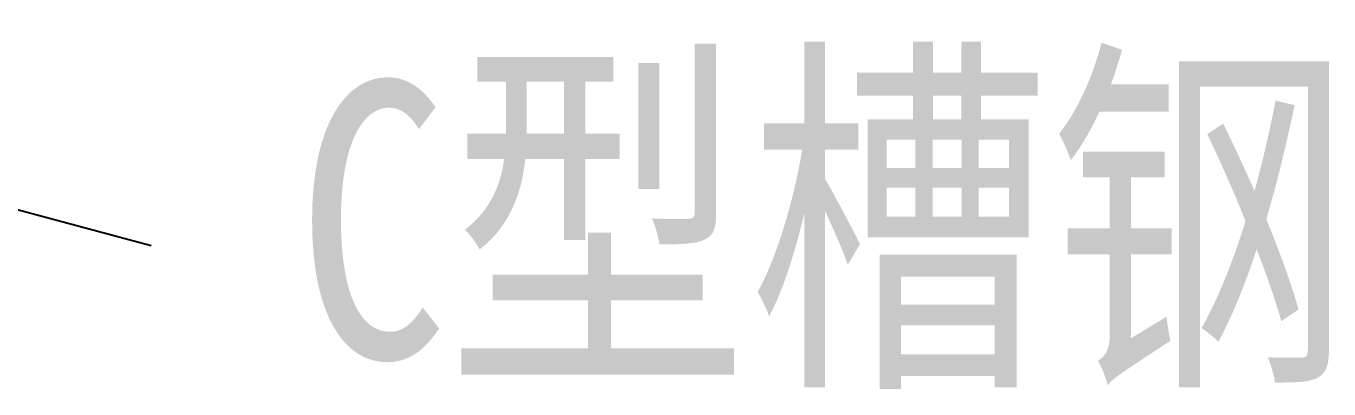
# Model space of a CAD drawing. Extents: x 69728788 to 150676229, y 20333219 to 43663798.
# Drawn here: x 75264768 to 75265953, y 20696198 to 20696528 of the extents above; entities that cross this region are included whole.
import ezdxf

# ---------------------------------------------------------------- set-up
doc = ezdxf.new("R2010")
doc.units = 0
doc.header["$LTSCALE"] = 1000
doc.header["$MEASUREMENT"] = 0
doc.layers.get('0').update_dxf_attribs({"linetype": 'CONTINUOUS'})
doc.dimstyles.get("Standard").update_dxf_attribs({"dimtxt": 0.18, "dimasz": 0.18, "dimexe": 0.18, "dimexo": 0.0625, "dimgap": 0.09, "dimtad": 0, "dimtih": 1, "dimtoh": 1, "dimdec": 4, "dimzin": 0, "dimdsep": 46, "dimtxsty": 'Standard', "dimcen": 0.09, "dimadec": 0, "dimazin": 0, "dimtfac": 1, "dimtdec": 4, "dimtofl": 0, "dimtmove": 0, "dimatfit": 3, "dimfxl": 1, "dimtolj": 1, "dimtzin": 0, "dimarcsym": 0})

# ---------------------------------------------------------------- blocks, each defined once
blk = doc.blocks.new('gfhhrryyfd')
at = {"insert": (3696069, -1753700.4), "char_height": 250.906, "attachment_point": 1}
blk.add_mtext('{\\fSimSun|b0|i0|c134|p2;\\W0.8;C型槽钢}', dxfattribs=at)
blk.add_leader([(3695191.5, -1753649.7), (3695936.4, -1753849.2)], dimstyle='Standard', override={"dimgap": 20, "dimtad": 0})

msp = doc.modelspace()

# ---------------------------------------------------------------- block references
at = {"lineweight": -3, "xscale": 0.9999959468841553, "yscale": 0.9999959506094456, "zscale": 0.9999959495959999}
msp.add_blockref('gfhhrryyfd', (71568960.3, 22450171.1), dxfattribs=at)

doc.saveas('drawing.dxf')
